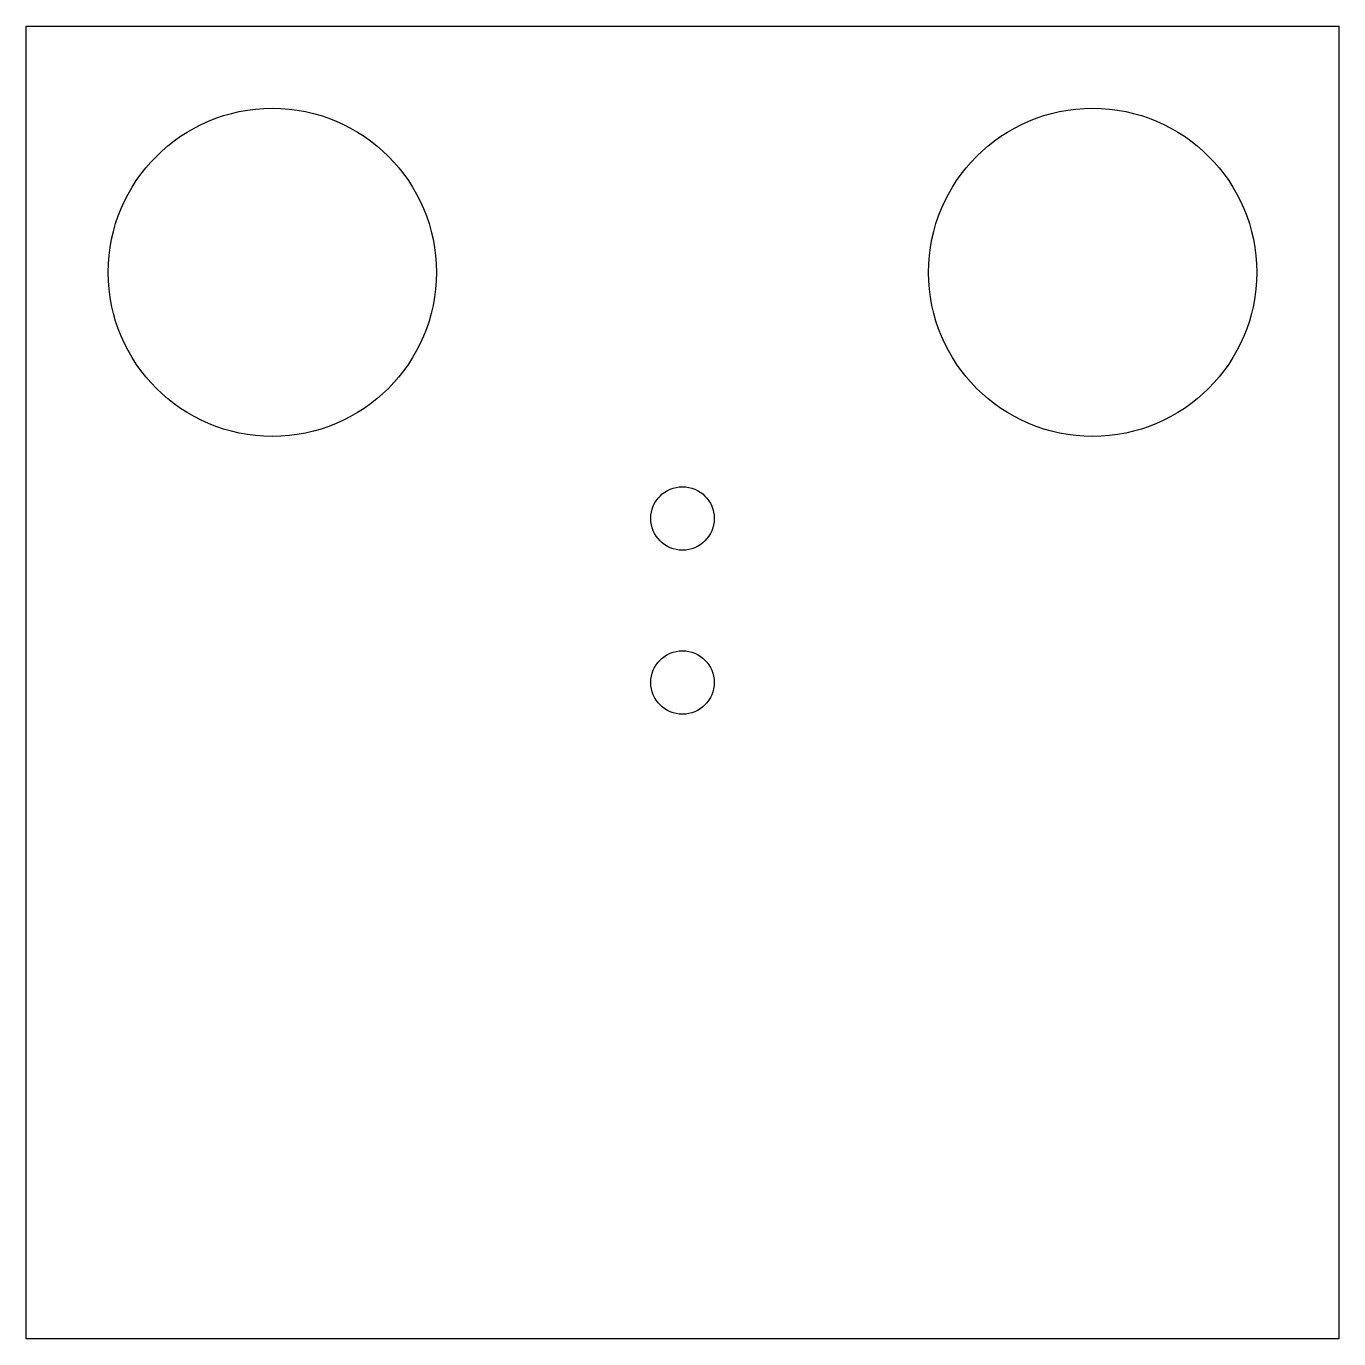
# Model space of a CAD drawing. Header units: inches. Extents: x 0 to 4, y 0 to 4.
import ezdxf

# ---------------------------------------------------------------- set-up
doc = ezdxf.new("R2010")
doc.units = ezdxf.units.IN
doc.layers.get('0').update_dxf_attribs({"linetype": 'CONTINUOUS'})

msp = doc.modelspace()

# ---------------------------------------------------------------- linework, layer by layer
msp.add_lwpolyline([(4, 0), (0, 0), (0, 4), (4, 4)], close=True)
for centre, radius in [((0.75, 3.25), 0.5), ((0.75, 3.25), 0.5), ((0.75, 3.25), 0.5), ((3.25, 3.25), 0.5), ((3.25, 3.25), 0.5), ((2, 2.5), 0.0967), ((2, 2.5), 0.0967), ((2, 2), 0.0967), ((2, 2), 0.0967)]:
    msp.add_circle(centre, radius)

doc.saveas('drawing.dxf')
